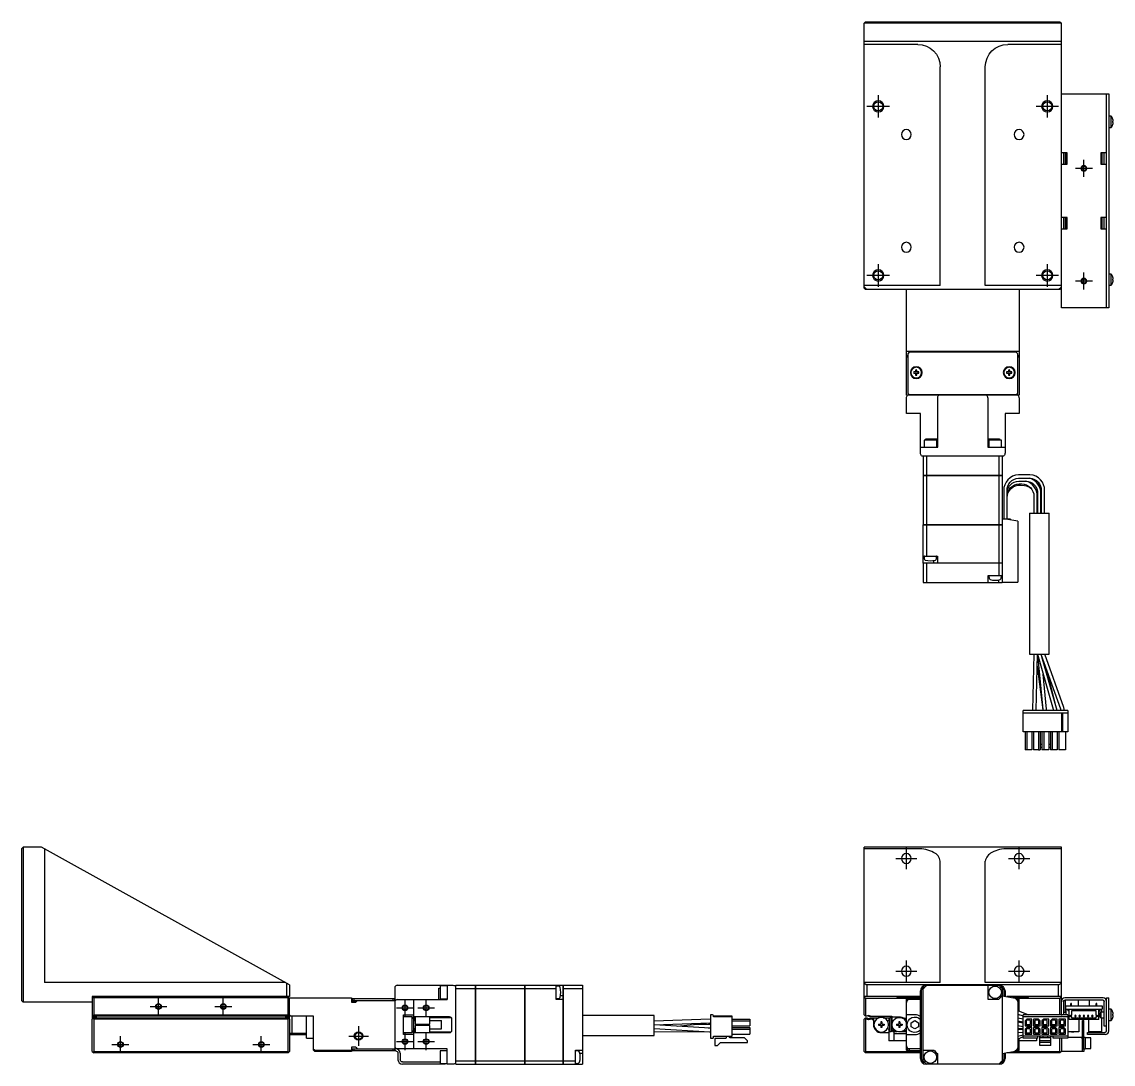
# Model space of a CAD drawing. Extents: x 0 to 808, y -8 to 677.
# Drawn here: x 0 to 387.3, y 306.9 to 676.8 of the extents above; entities that cross this region are included whole.
import ezdxf

# ---------------------------------------------------------------- set-up
doc = ezdxf.new("R2010")
doc.units = 0
doc.header["$LTSCALE"] = 0.5
doc.linetypes.add('CENTER', pattern=[50.8, 31.75, -6.35, 6.35, -6.35])
for name, color, linetype in [('MSM_CENTER', 1, 'CENTER'), ('MSM_CONTINUOUS', 7, 'CONTINUOUS'), ('MSM_NARROW', 5, 'CONTINUOUS')]:
    doc.layers.add(name, color=color, linetype=linetype)

msp = doc.modelspace()

# ---------------------------------------------------------------- linework, layer by layer
at = {"layer": 'MSM_CENTER'}
for p, q in [((303.94, 650.81), (303.94, 642.81)), ((363.94, 650.81), (363.94, 642.81)), ((307.94, 646.81), (299.94, 646.81)), ((367.94, 646.81), (359.94, 646.81)), ((376.94, 621.81), (376.94, 627.81)), ((379.94, 624.81), (373.94, 624.81)), ((303.94, 590.81), (303.94, 582.81)), ((363.94, 590.81), (363.94, 582.81)), ((307.94, 586.81), (299.94, 586.81)), ((367.94, 586.81), (359.94, 586.81)), ((376.94, 581.81), (376.94, 587.81)), ((379.94, 584.81), (373.94, 584.81)), ((313.94, 376.1), (313.94, 383.6)), ((353.94, 376.1), (353.94, 383.6)), ((310.19, 379.85), (317.69, 379.85)), ((350.19, 379.85), (357.69, 379.85)), ((313.94, 336.1), (313.94, 343.6)), ((353.94, 336.1), (353.94, 343.6)), ((310.19, 339.85), (317.69, 339.85)), ((350.19, 339.85), (357.69, 339.85)), ((48.5, 324.35), (48.5, 330.35)), ((71.5, 324.35), (71.5, 330.35)), ((136, 323.85), (136, 329.85)), ((143.5, 323.85), (143.5, 329.85)), ((45.5, 327.35), (51.5, 327.35)), ((68.5, 327.35), (74.5, 327.35)), ((133, 326.85), (139, 326.85)), ((140.5, 326.85), (146.5, 326.85)), ((119.5, 320.35), (119.5, 313.35)), ((136, 311.85), (136, 317.85)), ((143.5, 311.85), (143.5, 317.85)), ((32, 313.85), (38, 313.85)), ((35, 310.85), (35, 316.85)), ((82, 313.85), (88, 313.85)), ((85, 310.85), (85, 316.85)), ((116, 316.85), (123, 316.85)), ((133, 314.85), (139, 314.85)), ((140.5, 314.85), (146.5, 314.85))]:
    msp.add_line(p, q, dxfattribs=at)
at = {"layer": 'MSM_CONTINUOUS'}
for p, q in [((299.44, 676.81), (298.94, 676.31)), ((298.94, 582.31), (298.94, 676.31)), ((368.94, 676.31), (298.94, 676.31)), ((299.44, 676.81), (368.44, 676.81)), ((368.44, 676.81), (368.94, 676.31)), ((368.94, 575.31), (368.94, 676.31)), ((368.94, 669.81), (298.94, 669.81)), ((317.94, 668.81), (298.94, 668.81)), ((368.94, 668.81), (349.94, 668.81)), ((325.94, 583.22), (325.94, 660.81)), ((341.94, 583.22), (341.94, 660.81)), ((368.94, 651.31), (385.74, 651.31)), ((384.94, 575.31), (384.94, 651.31)), ((385.74, 651.31), (385.74, 575.31)), ((386.64, 643.31), (385.74, 643.31)), ((386.64, 639.31), (386.64, 643.31)), ((385.74, 639.31), (386.64, 639.31)), ((387.19, 642.24), (387.19, 642.26)), ((387.19, 641.51), (387.33, 641.51)), ((387.19, 641.11), (387.19, 641.51)), ((387.33, 641.11), (387.19, 641.11)), ((387.19, 640.36), (387.19, 640.39)), ((370.94, 630.31), (368.94, 630.31)), ((369.74, 630.31), (369.74, 626.31)), ((370.24, 630.31), (370.24, 626.31)), ((370.44, 630.31), (370.44, 626.31)), ((370.94, 626.31), (370.94, 630.31)), ((384.94, 630.31), (382.94, 630.31)), ((382.94, 630.31), (382.94, 626.31)), ((383.44, 626.31), (383.44, 630.31)), ((384.14, 626.31), (384.14, 630.31)), ((368.94, 626.31), (370.94, 626.31)), ((382.94, 626.31), (384.94, 626.31)), ((370.94, 607.31), (368.94, 607.31)), ((369.74, 607.31), (369.74, 603.31)), ((370.24, 607.31), (370.24, 603.31)), ((370.44, 607.31), (370.44, 603.31)), ((370.94, 603.31), (370.94, 607.31)), ((384.94, 607.31), (382.94, 607.31)), ((382.94, 607.31), (382.94, 603.31)), ((383.44, 603.31), (383.44, 607.31)), ((384.14, 603.31), (384.14, 607.31)), ((368.94, 603.31), (370.94, 603.31)), ((382.94, 603.31), (384.94, 603.31)), ((386.64, 587.31), (385.74, 587.31)), ((386.64, 583.31), (386.64, 587.31)), ((387.19, 586.24), (387.19, 586.26)), ((387.19, 585.51), (387.33, 585.51)), ((387.19, 585.11), (387.19, 585.51)), ((387.33, 585.11), (387.19, 585.11)), ((325.94, 583.22), (298.94, 583.22)), ((298.94, 582.81), (299.94, 581.81)), ((299.44, 581.81), (298.94, 582.31)), ((299.09, 582.16), (299.34, 582.41)), ((368.44, 581.81), (299.44, 581.81)), ((313.94, 544.31), (313.94, 581.81)), ((368.94, 583.22), (341.94, 583.22)), ((353.94, 581.81), (353.94, 544.31)), ((367.94, 581.81), (368.94, 582.81)), ((368.79, 582.16), (368.44, 581.81)), ((368.54, 582.41), (368.79, 582.16)), ((368.94, 582.31), (368.79, 582.16)), ((385.74, 583.31), (386.64, 583.31)), ((387.19, 584.36), (387.19, 584.39)), ((385.74, 575.31), (368.94, 575.31)), ((353.94, 559.81), (313.94, 559.81)), ((314.44, 558.31), (313.94, 558.31)), ((314.44, 557.81), (313.94, 557.81)), ((314.94, 559.51), (314.44, 559.01)), ((314.44, 559.01), (314.44, 545.01)), ((352.94, 559.51), (314.94, 559.51)), ((319.44, 559.51), (319.44, 559.81)), ((320.19, 559.81), (320.19, 559.51)), ((325.69, 559.51), (325.69, 559.81)), ((329.14, 559.81), (328.94, 559.61)), ((338.94, 559.61), (328.94, 559.61)), ((328.94, 559.61), (328.94, 559.51)), ((338.94, 559.61), (338.74, 559.81)), ((338.94, 559.51), (338.94, 559.61)), ((342.19, 559.81), (342.19, 559.51)), ((347.69, 559.51), (347.69, 559.81)), ((348.44, 559.81), (348.44, 559.51)), ((353.44, 559.01), (352.94, 559.51)), ((353.44, 545.01), (353.44, 559.01)), ((353.94, 558.31), (353.44, 558.31)), ((353.94, 557.81), (353.44, 557.81)), ((317.2, 552.55), (316.52, 552.55)), ((316.52, 552.07), (317.2, 552.07)), ((317.2, 553.23), (317.2, 552.55)), ((317.2, 552.07), (317.2, 551.4)), ((317.68, 552.55), (317.68, 553.23)), ((318.36, 552.55), (317.68, 552.55)), ((317.68, 552.07), (318.36, 552.07)), ((317.68, 551.4), (317.68, 552.07)), ((350.2, 552.55), (349.52, 552.55)), ((349.52, 552.07), (350.2, 552.07)), ((350.2, 553.23), (350.2, 552.55)), ((350.2, 552.07), (350.2, 551.4)), ((350.68, 552.55), (350.68, 553.23)), ((351.36, 552.55), (350.68, 552.55)), ((350.68, 552.07), (351.36, 552.07)), ((350.68, 551.4), (350.68, 552.07)), ((353.94, 544.31), (313.94, 544.31)), ((313.94, 537.81), (313.94, 543.31)), ((314.44, 545.01), (314.94, 544.51)), ((314.94, 544.51), (352.94, 544.51)), ((319.44, 544.51), (319.44, 544.31)), ((323.94, 544.51), (323.94, 544.31)), ((324.94, 544.51), (324.94, 544.31)), ((325.04, 525.81), (325.04, 543.31)), ((326.44, 544.51), (326.44, 544.31)), ((341.44, 544.31), (341.44, 544.51)), ((342.84, 543.31), (342.84, 525.81)), ((342.94, 544.51), (342.94, 544.31)), ((343.94, 544.31), (343.94, 544.51)), ((348.44, 544.31), (348.44, 544.51)), ((352.94, 544.51), (353.44, 545.01)), ((353.94, 543.31), (353.94, 537.81)), ((318.94, 537.81), (313.94, 537.81)), ((318.94, 523.81), (318.94, 537.81)), ((348.94, 537.81), (348.94, 523.81)), ((353.94, 537.81), (348.94, 537.81)), ((324.69, 528.31), (320.19, 528.31)), ((320.19, 528.31), (320.19, 525.81)), ((320.86, 528.31), (320.86, 528.81)), ((320.86, 528.81), (325.04, 528.81)), ((324.69, 525.81), (324.69, 528.31)), ((342.84, 528.81), (347.02, 528.81)), ((347.69, 528.31), (343.19, 528.31)), ((343.19, 528.31), (343.19, 525.81)), ((347.02, 528.81), (347.02, 528.31)), ((347.69, 525.81), (347.69, 528.31)), ((318.94, 525.81), (325.04, 525.81)), ((342.84, 525.81), (348.94, 525.81)), ((319.32, 522.81), (348.56, 522.81)), ((319.94, 522.81), (319.94, 515.82)), ((321.09, 522.81), (321.09, 515.82)), ((346.78, 522.81), (346.78, 515.82)), ((347.94, 522.81), (347.94, 515.82)), ((319.94, 515.82), (347.94, 515.82)), ((319.94, 515.81), (319.94, 498.32)), ((347.94, 515.81), (319.94, 515.81)), ((319.95, 515.81), (319.95, 515.82)), ((321.09, 515.81), (321.09, 498.32)), ((321.1, 515.81), (321.1, 515.82)), ((346.78, 515.81), (346.78, 515.82)), ((346.78, 515.81), (346.78, 498.32)), ((347.93, 515.81), (347.93, 515.82)), ((347.94, 515.81), (347.94, 477.81)), ((357.79, 516.01), (353.69, 516.01)), ((353.69, 514.81), (357.79, 514.81)), ((353.85, 513.81), (356.33, 513.81)), ((354, 512.81), (354.88, 512.81)), ((354.45, 512.34), (355.84, 512.22)), ((357.78, 514.8), (357.75, 514.81)), ((348.49, 510.41), (348.49, 500.41)), ((349.69, 500.41), (349.69, 510.41)), ((349.69, 507.93), (349.69, 508.17)), ((359.19, 508.41), (359.19, 502.41)), ((360.33, 510.13), (360.33, 510.15)), ((360.33, 510.15), (360.34, 510.13)), ((360.39, 509.41), (360.33, 510.13)), ((360.34, 510.13), (360.49, 508.91)), ((360.39, 502.41), (360.39, 509.41)), ((360.49, 509.41), (360.49, 502.41)), ((361.69, 502.41), (361.69, 509.41)), ((361.79, 510.41), (361.79, 502.41)), ((362.99, 502.41), (362.99, 510.41)), ((347.94, 500.41), (350.74, 500.41)), ((353.44, 499.55), (348.54, 500.41)), ((350.74, 500.41), (350.74, 500.03)), ((357.59, 502.41), (364.59, 502.41)), ((357.59, 502.41), (357.59, 452.41)), ((364.59, 452.41), (364.59, 502.41)), ((319.94, 498.32), (347.94, 498.32)), ((347.94, 498.31), (319.94, 498.31)), ((319.94, 484.71), (319.94, 498.31)), ((319.95, 498.31), (319.95, 498.32)), ((321.09, 498.31), (321.09, 487.21)), ((321.1, 498.31), (321.1, 498.32)), ((346.78, 498.31), (346.78, 498.32)), ((346.78, 498.31), (346.78, 484.71)), ((347.93, 498.31), (347.93, 498.32)), ((353.44, 499.55), (353.44, 477.91)), ((319.94, 487.21), (324.94, 487.21)), ((347.94, 484.71), (319.94, 484.71)), ((319.94, 484.7), (319.94, 477.81)), ((347.94, 484.7), (319.94, 484.7)), ((319.95, 484.71), (319.95, 484.7)), ((320.21, 487), (320.27, 486.23)), ((321.09, 484.7), (321.09, 477.81)), ((321.1, 484.71), (321.1, 484.7)), ((323.69, 484.71), (323.69, 485.65)), ((324.6, 486.23), (324.67, 487)), ((324.94, 487.21), (324.94, 484.71)), ((346.78, 484.71), (346.78, 484.7)), ((346.78, 484.7), (346.78, 480.31)), ((347.93, 484.71), (347.93, 484.7)), ((342.94, 480.31), (347.94, 480.31)), ((342.94, 477.81), (342.94, 480.31)), ((319.94, 477.81), (347.94, 477.81)), ((343.21, 480.11), (343.27, 479.34)), ((346.69, 477.81), (346.69, 478.76)), ((347.6, 479.34), (347.67, 480.11)), ((347.94, 477.91), (353.44, 477.91)), ((357.59, 452.41), (364.59, 452.41)), ((359.14, 452.41), (358.74, 432.52)), ((360.04, 432.5), (360.44, 452.41)), ((360.44, 452.33), (365.97, 432.91)), ((360.45, 452.29), (362.41, 432.69)), ((361.7, 452.41), (368.59, 433.01)), ((367.22, 433.26), (362.03, 451.48)), ((369.81, 433.45), (363.08, 452.41)), ((360.35, 448.11), (362.4, 432.66)), ((367.27, 433.18), (364.16, 445.49)), ((363.7, 432.82), (362.46, 445.23)), ((371.19, 432.41), (355.34, 432.41)), ((355.34, 424.76), (355.34, 432.41)), ((371.19, 431.39), (355.34, 431.39)), ((358.74, 432.52), (358.74, 432.41)), ((360.04, 432.41), (360.04, 432.57)), ((360.04, 432.41), (360.04, 432.5)), ((362.41, 432.69), (362.43, 432.41)), ((363.73, 432.41), (363.7, 432.82)), ((365.97, 432.91), (366.08, 432.41)), ((367.39, 432.41), (367.22, 433.26)), ((367.4, 432.41), (367.27, 433.18)), ((368.58, 433.02), (368.75, 432.41)), ((368.59, 433.01), (368.75, 432.41)), ((369.11, 424.76), (369.11, 431.39)), ((369.41, 424.76), (369.41, 431.39)), ((370.07, 432.41), (369.81, 433.45)), ((371.19, 432.41), (371.19, 424.76)), ((371.19, 424.76), (355.34, 424.76)), ((356.06, 424.76), (356.06, 418.41)), ((356.66, 424.76), (356.66, 418.41)), ((358.46, 424.76), (358.46, 418.41)), ((359.06, 424.76), (359.06, 418.41)), ((360.86, 424.76), (360.86, 418.41)), ((361.46, 424.76), (361.46, 418.41)), ((362.06, 424.76), (362.06, 418.41)), ((362.66, 424.76), (362.66, 418.41)), ((364.46, 424.76), (364.46, 418.41)), ((365.06, 424.76), (365.06, 418.41)), ((365.66, 424.76), (365.66, 418.41)), ((367.46, 424.76), (367.46, 418.41)), ((368.06, 424.76), (368.06, 418.41)), ((370.46, 424.76), (370.46, 418.41)), ((356.66, 418.41), (356.06, 418.41)), ((358.46, 418.41), (356.66, 418.41)), ((360.86, 418.41), (359.06, 418.41)), ((360.86, 418.41), (361.46, 418.41)), ((362.06, 420.3), (361.46, 420.3)), ((362.06, 419.3), (361.46, 419.3)), ((362.66, 418.41), (362.06, 418.41)), ((364.46, 418.41), (362.66, 418.41)), ((365.06, 420.3), (364.46, 420.3)), ((365.06, 419.3), (364.46, 419.3)), ((365.66, 418.41), (365.06, 418.41)), ((367.46, 418.41), (365.66, 418.41)), ((370.46, 418.41), (368.06, 418.41)), ((0, 383.35), (0.5, 383.85)), ((0.5, 383.85), (0.5, 328.85)), ((7, 383.85), (0.5, 383.85)), ((95, 335.07), (7, 383.85)), ((298.94, 324.35), (298.94, 383.85)), ((368.94, 383.85), (298.94, 383.85)), ((368.94, 324.35), (368.94, 383.85)), ((0, 329.35), (0, 383.35)), ((8, 383.3), (8, 335.85)), ((317.94, 383.3), (298.94, 383.3)), ((368.94, 383.3), (349.94, 383.3)), ((325.94, 335.85), (325.94, 378.86)), ((341.94, 335.85), (341.94, 378.86)), ((93.59, 335.85), (8, 335.85)), ((94, 330.85), (94, 335.63)), ((95, 335.07), (95, 330.85)), ((132.5, 329.37), (132.5, 334.47)), ((133.5, 334.85), (153, 334.85)), ((148, 333.8), (148.5, 333.8)), ((148, 329.75), (148, 333.8)), ((148.5, 334.6), (148.5, 330.1)), ((151, 334.6), (148.5, 334.6)), ((151, 334.85), (151, 329.75)), ((154, 306.85), (154, 334.85)), ((154, 334.85), (160.99, 334.85)), ((154, 333.7), (160.99, 333.7)), ((160.99, 306.85), (160.99, 334.85)), ((161, 334.84), (160.99, 334.84)), ((161, 333.69), (160.99, 333.69)), ((161, 334.85), (161, 306.85)), ((161, 334.85), (178.49, 334.85)), ((161, 333.7), (178.49, 333.7)), ((178.49, 306.85), (178.49, 334.85)), ((178.5, 334.84), (178.49, 334.84)), ((178.5, 333.69), (178.49, 333.69)), ((178.5, 334.85), (178.5, 306.85)), ((178.5, 334.85), (192.1, 334.85)), ((178.5, 333.7), (189.6, 333.7)), ((189.6, 329.85), (189.6, 334.85)), ((190.59, 334.52), (189.82, 334.58)), ((192.1, 306.85), (192.1, 334.85)), ((192.1, 334.84), (192.11, 334.84)), ((192.1, 333.69), (192.11, 333.69)), ((192.11, 334.85), (192.11, 306.85)), ((192.11, 334.85), (199, 334.85)), ((192.11, 333.7), (199, 333.7)), ((199, 334.85), (199, 306.85)), ((325.94, 335.85), (298.94, 335.85)), ((298.94, 335.63), (299.94, 335.07)), ((299.94, 335.07), (299.94, 330.85)), ((367.94, 335.07), (299.94, 335.07)), ((319.94, 308.01), (319.94, 333.7)), ((320.94, 334.85), (346.94, 334.85)), ((368.94, 335.85), (341.94, 335.85)), ((342.94, 329.85), (342.94, 334.85)), ((347.94, 333.7), (347.94, 308.01)), ((367.94, 335.07), (368.94, 335.63)), ((367.94, 330.85), (367.94, 335.07)), ((0.5, 328.85), (0, 329.35)), ((25.7, 330.85), (25, 330.15)), ((25, 330.85), (25, 323.15)), ((95, 330.85), (25, 330.85)), ((25.5, 330.35), (25.35, 330.5)), ((25.5, 330.35), (25.5, 324.35)), ((94.5, 330.35), (25.5, 330.35)), ((95, 330.15), (94.3, 330.85)), ((94.65, 330.5), (94.5, 330.35)), ((94.5, 324.35), (94.5, 330.35)), ((94.8, 330.35), (117, 330.35)), ((95, 323.15), (95, 330.35)), ((117, 330.35), (117, 328.85)), ((117.3, 329.35), (117.3, 330.15)), ((117.3, 330.15), (132.3, 330.15)), ((132.5, 329.35), (117.3, 329.35)), ((117.8, 330.15), (117.8, 329.35)), ((119, 329.35), (118.5, 328.85)), ((131.8, 329.35), (131.8, 330.15)), ((132.3, 330.15), (132.3, 329.35)), ((132.5, 312.35), (132.5, 329.35)), ((133.5, 329.75), (151, 329.75)), ((139, 329.75), (139, 323.72)), ((148.5, 330.1), (151, 330.1)), ((192.1, 329.85), (189.6, 329.85)), ((189.82, 330.12), (190.59, 330.19)), ((192.1, 331.1), (191.17, 331.1)), ((318.94, 330.85), (298.94, 330.85)), ((299.09, 330.5), (298.94, 330.35)), ((299.09, 330.5), (299.44, 330.85)), ((299.44, 330.15), (299.09, 330.5)), ((299.44, 330.15), (299.44, 323.85)), ((313.94, 330.15), (299.44, 330.15)), ((310.44, 330.85), (310.79, 330.5)), ((310.79, 330.5), (318.94, 330.5)), ((318.94, 330.35), (313.94, 330.35)), ((313.94, 311.85), (313.94, 330.35)), ((314.14, 329.35), (313.94, 329.35)), ((314.44, 329.62), (314.44, 330.15)), ((314.44, 330.15), (318.94, 330.15)), ((314.94, 330.15), (314.94, 329.75)), ((318.94, 329.75), (314.94, 329.75)), ((318.94, 308.85), (318.94, 332.85)), ((319.32, 308.85), (319.32, 332.85)), ((346.69, 329.85), (342.94, 329.85)), ((347.94, 331.15), (351.95, 330.44)), ((348.56, 332.85), (348.56, 331.04)), ((348.94, 332.85), (348.94, 330.98)), ((368.94, 330.85), (349.64, 330.85)), ((351.62, 330.5), (357.09, 330.5)), ((353.94, 330.35), (352.28, 330.35)), ((352.66, 330.15), (353.44, 330.15)), ((352.94, 329.92), (352.94, 330.15)), ((353.44, 330.15), (353.44, 329.62)), ((353.94, 329.35), (353.74, 329.35)), ((353.94, 325.74), (353.94, 330.35)), ((368.44, 330.15), (353.94, 330.15)), ((357.09, 330.5), (357.44, 330.85)), ((368.44, 330.85), (368.79, 330.5)), ((368.79, 330.5), (368.44, 330.15)), ((368.44, 324.32), (368.44, 330.15)), ((368.94, 330.35), (368.79, 330.5)), ((370.24, 329.35), (369.79, 329.35)), ((383.74, 330.35), (370.14, 330.35)), ((383.74, 329.55), (370.14, 329.55)), ((370.24, 329.35), (370.24, 325.35)), ((374.94, 329.55), (374.94, 327.55)), ((378.94, 327.55), (378.94, 329.55)), ((384.94, 330.35), (385.74, 330.35)), ((384.94, 318.65), (384.94, 330.35)), ((385.74, 318.55), (385.74, 330.35)), ((25, 328.85), (0.5, 328.85)), ((118.75, 329.1), (117, 329.1)), ((117, 328.85), (118.5, 328.85)), ((353.44, 328.67), (353.44, 313.03)), ((353.44, 325.96), (357.29, 324.32)), ((369.74, 329.15), (369.74, 324.35)), ((370.44, 327.55), (383.44, 327.55)), ((370.44, 327.55), (370.44, 326.35)), ((370.44, 326.35), (383.44, 326.35)), ((370.69, 324.32), (370.69, 326.35)), ((371.23, 326.35), (371.23, 325.8)), ((371.69, 325.8), (371.23, 325.8)), ((371.69, 322.65), (371.69, 326.35)), ((372.56, 328.35), (372.31, 328.35)), ((372.31, 327.55), (372.31, 328.35)), ((372.56, 327.55), (372.56, 328.35)), ((372.69, 324.2), (372.69, 325.85)), ((372.69, 325.85), (381.19, 325.85)), ((381.19, 325.85), (381.19, 324.2)), ((381.31, 327.55), (381.31, 328.35)), ((381.56, 328.35), (381.31, 328.35)), ((381.56, 327.55), (381.56, 328.35)), ((382.19, 322.65), (382.19, 326.35)), ((382.42, 325.55), (382.19, 325.55)), ((382.42, 326.35), (382.42, 325.55)), ((382.64, 325.8), (382.42, 325.8)), ((382.64, 326.35), (382.64, 325.8)), ((383.19, 326.35), (383.19, 325.35)), ((383.44, 327.55), (383.44, 326.35)), ((384.14, 320.35), (384.14, 329.15)), ((386.64, 326.35), (385.74, 326.35)), ((386.64, 322.35), (386.64, 326.35)), ((25, 323.85), (25.5, 324.35)), ((103.5, 323.85), (25, 323.85)), ((25, 323.65), (26.4, 323.65)), ((25.5, 323.35), (25, 322.85)), ((25.1, 323.05), (25, 323.15)), ((25, 311.35), (25, 322.85)), ((25.1, 322.95), (25.1, 323.15)), ((25.5, 322.85), (25.25, 323.1)), ((26.1, 323.45), (25.4, 323.45)), ((25.5, 324.35), (94.5, 324.35)), ((25.5, 323.35), (94.5, 323.35)), ((94.5, 322.85), (25.5, 322.85)), ((25.5, 322.85), (25.5, 311.35)), ((26.4, 323.65), (26.4, 323.35)), ((95, 323.65), (93.6, 323.65)), ((93.6, 323.65), (93.6, 323.35)), ((94.6, 323.45), (93.9, 323.45)), ((94.5, 324.35), (95, 323.85)), ((95, 322.85), (94.5, 323.35)), ((94.75, 323.1), (94.5, 322.85)), ((94.5, 311.35), (94.5, 322.85)), ((95, 323.15), (94.9, 323.05)), ((94.9, 323.15), (94.9, 322.95)), ((95.5, 323.85), (95, 324.35)), ((95, 322.85), (95, 311.35)), ((96, 317.85), (96, 323.85)), ((101, 316.1), (101, 323.85)), ((103.5, 311.85), (103.5, 323.85)), ((135.5, 324.35), (139, 324.35)), ((135.5, 317.35), (135.5, 324.35)), ((138.5, 323.6), (135.5, 323.6)), ((138.5, 318.1), (138.5, 323.6)), ((139, 323.72), (139.09, 323.72)), ((139.01, 323.7), (139.09, 323.72)), ((139.1, 317.98), (139.1, 323.73)), ((139.3, 323.35), (139.1, 323.15)), ((139.1, 321.99), (139.3, 322.35)), ((139.3, 323.75), (151.7, 323.75)), ((139.3, 323.35), (139.3, 322.35)), ((139.6, 323.35), (139.3, 323.35)), ((139.3, 322.35), (139.6, 322.35)), ((139.6, 323.75), (139.6, 321.1)), ((144.8, 321.1), (144.8, 323.75)), ((152.39, 323.35), (144.8, 323.35)), ((144.8, 322.35), (149, 322.35)), ((149, 319.35), (149, 322.35)), ((152.5, 322.95), (152.5, 318.75)), ((224.4, 324.08), (199, 324.08)), ((224.4, 317.08), (224.4, 324.08)), ((244.28, 322.8), (224.4, 322.15)), ((224.4, 320.85), (244.33, 321.5)), ((244.12, 321.47), (244.4, 321.49)), ((244.4, 322.8), (244.28, 322.8)), ((244.33, 321.5), (244.4, 321.5)), ((244.4, 324.32), (244.4, 316.04)), ((245.12, 324.32), (244.4, 324.32)), ((245.42, 323.61), (245.42, 324.02)), ((252.05, 323.86), (245.42, 323.86)), ((252.05, 323.61), (245.42, 323.61)), ((252.05, 316.75), (252.05, 323.86)), ((252.05, 322.88), (258.4, 322.88)), ((252.05, 322.28), (258.4, 322.28)), ((258.4, 322.88), (258.4, 320.48)), ((298.94, 324.35), (299.44, 323.85)), ((299.44, 323.35), (298.94, 322.85)), ((298.94, 311.35), (298.94, 322.85)), ((299.44, 322.85), (299.19, 323.1)), ((299.88, 323.85), (299.44, 323.85)), ((299.44, 323.35), (299.88, 323.35)), ((299.44, 322.85), (299.44, 311.35)), ((299.71, 322.85), (299.44, 322.85)), ((299.71, 322.85), (299.88, 323.35)), ((300.44, 324.1), (300.44, 323.85)), ((300.44, 323.85), (308.74, 323.85)), ((301.37, 322.85), (301.2, 323.35)), ((301.2, 323.35), (304.32, 323.35)), ((301.74, 322.85), (301.37, 322.85)), ((302.24, 323.21), (301.74, 322.85)), ((301.74, 322.85), (302.24, 322.35)), ((302.24, 323.35), (302.24, 320.85)), ((305.18, 321.85), (304.89, 321.85)), ((304.89, 321.85), (304.89, 321.06)), ((305.18, 321.85), (305.18, 321.06)), ((305.75, 323.35), (307.74, 323.35)), ((307.74, 322.4), (307.48, 322.25)), ((307.74, 323.35), (307.74, 322.4)), ((308.54, 323.35), (307.94, 323.35)), ((307.94, 323.35), (307.94, 318.35)), ((308.54, 323.35), (308.54, 318.35)), ((308.74, 323.85), (308.74, 322.4)), ((308.74, 323.65), (311.44, 323.65)), ((308.74, 322.4), (308.96, 322.27)), ((311.58, 321.85), (311.29, 321.85)), ((311.29, 321.85), (311.29, 321.06)), ((311.58, 321.85), (311.58, 321.06)), ((313.03, 323.15), (313.94, 323.15)), ((313.94, 322.65), (313.58, 322.65)), ((316.94, 324.35), (313.94, 324.35)), ((315.69, 321.57), (316.94, 322.3)), ((315.69, 320.13), (315.69, 321.57)), ((316.94, 322.3), (318.19, 321.57)), ((318.19, 321.57), (318.19, 320.13)), ((353.44, 324.59), (355.34, 323.98)), ((353.44, 323.33), (355.34, 322.97)), ((355.34, 321.74), (353.44, 322.11)), ((355.34, 321.45), (353.44, 321.73)), ((353.46, 324.64), (354.07, 324.38)), ((353.94, 324.43), (353.94, 324.44)), ((353.94, 322.01), (353.94, 321.66)), ((371.19, 324.32), (355.34, 324.32)), ((355.34, 316.04), (355.34, 324.32)), ((369.11, 323.61), (355.34, 323.61)), ((356.66, 322.88), (356.06, 322.28)), ((356.06, 322.28), (356.06, 320.48)), ((356.72, 322.43), (356.47, 322.18)), ((356.47, 322.18), (356.47, 320.93)), ((358.46, 322.88), (356.66, 322.88)), ((357.69, 322.43), (356.72, 322.43)), ((357.94, 322.18), (357.69, 322.43)), ((357.94, 320.93), (357.94, 322.18)), ((358.46, 320.48), (358.46, 322.88)), ((360.86, 322.88), (359.06, 322.88)), ((359.06, 322.88), (359.06, 320.48)), ((359.72, 322.43), (359.47, 322.18)), ((359.47, 322.18), (359.47, 320.93)), ((360.69, 322.43), (359.72, 322.43)), ((360.94, 322.18), (360.69, 322.43)), ((360.86, 322.88), (361.46, 322.28)), ((360.94, 320.93), (360.94, 322.18)), ((361.46, 320.48), (361.46, 322.28)), ((362.66, 322.88), (362.06, 322.28)), ((362.06, 322.28), (362.06, 320.48)), ((362.72, 322.43), (362.47, 322.18)), ((362.47, 322.18), (362.47, 320.93)), ((364.46, 322.88), (362.66, 322.88)), ((363.69, 322.43), (362.72, 322.43)), ((363.94, 322.18), (363.69, 322.43)), ((363.94, 320.93), (363.94, 322.18)), ((364.46, 320.48), (364.46, 322.88)), ((365.66, 322.88), (365.06, 322.28)), ((365.06, 322.28), (365.06, 320.48)), ((365.72, 322.43), (365.47, 322.18)), ((365.47, 322.18), (365.47, 320.93)), ((367.46, 322.88), (365.66, 322.88)), ((366.69, 322.43), (365.72, 322.43)), ((366.94, 322.18), (366.69, 322.43)), ((366.94, 320.93), (366.94, 322.18)), ((367.46, 320.48), (367.46, 322.88)), ((368.06, 322.88), (368.06, 320.48)), ((370.46, 322.88), (368.06, 322.88)), ((368.72, 322.43), (368.47, 322.18)), ((368.47, 322.18), (368.47, 320.93)), ((369.69, 322.43), (368.72, 322.43)), ((368.91, 324.32), (368.94, 324.35)), ((369.74, 324.35), (368.94, 324.35)), ((369.11, 323.61), (369.11, 323.71)), ((369.41, 323.71), (369.41, 323.61)), ((371.19, 323.61), (369.41, 323.61)), ((369.94, 322.18), (369.69, 322.43)), ((369.74, 325.35), (370.24, 325.35)), ((369.94, 320.93), (369.94, 322.18)), ((370.46, 320.48), (370.46, 322.88)), ((371.19, 324.32), (371.19, 316.04)), ((382.19, 322.65), (371.69, 322.65)), ((372.19, 323.7), (372.19, 324.2)), ((372.19, 324.2), (372.69, 324.2)), ((372.69, 323.7), (372.19, 323.7)), ((372.69, 323.15), (372.69, 323.7)), ((381.19, 323.15), (372.69, 323.15)), ((375.19, 322.65), (375.19, 318.35)), ((376.44, 311.35), (376.44, 322.35)), ((376.44, 322.35), (376.94, 322.35)), ((376.94, 312.35), (376.94, 322.35)), ((378.69, 318.35), (378.69, 322.65)), ((381.19, 324.2), (381.69, 324.2)), ((381.19, 323.7), (381.19, 323.15)), ((381.69, 323.7), (381.19, 323.7)), ((381.69, 324.2), (381.69, 323.7)), ((382.94, 325.35), (382.74, 325.15)), ((382.74, 323.55), (382.74, 325.15)), ((382.74, 323.55), (382.94, 323.35)), ((382.94, 325.35), (382.94, 323.35)), ((384.14, 325.35), (382.94, 325.35)), ((382.94, 323.35), (384.14, 323.35)), ((383.19, 323.35), (383.19, 318.35)), ((385.74, 322.35), (386.64, 322.35)), ((387.19, 325.28), (387.19, 325.3)), ((387.19, 324.55), (387.33, 324.55)), ((387.19, 324.15), (387.19, 324.55)), ((387.33, 324.15), (387.19, 324.15)), ((387.19, 323.4), (387.19, 323.42)), ((95, 317.85), (101, 317.85)), ((135.5, 318.1), (138.5, 318.1)), ((139, 317.98), (139, 312.35)), ((139, 317.98), (139.09, 317.98)), ((139.09, 317.98), (139.01, 318.01)), ((139.3, 319.35), (139.1, 319.72)), ((139.1, 318.55), (139.3, 318.35)), ((139.3, 319.35), (139.3, 318.35)), ((139.3, 319.35), (139.6, 319.35)), ((139.3, 318.35), (139.6, 318.35)), ((151.7, 317.95), (139.3, 317.95)), ((139.6, 321.1), (144.8, 321.1)), ((139.6, 320.6), (139.6, 317.95)), ((144.8, 320.6), (139.6, 320.6)), ((144.8, 317.95), (144.8, 320.6)), ((144.8, 319.35), (149, 319.35)), ((144.8, 318.35), (152.39, 318.35)), ((224.4, 319.55), (244.2, 318.31)), ((224.4, 318.46), (244.07, 318.3)), ((244.28, 319.61), (224.42, 320.85)), ((232.55, 320.34), (244.12, 321.47)), ((238.88, 320.96), (243.73, 321)), ((244.4, 319.61), (243.62, 319.65)), ((243.73, 321), (244.4, 321)), ((244.07, 318.3), (244.4, 318.3)), ((244.2, 318.31), (244.4, 318.3)), ((244.4, 319.6), (244.28, 319.61)), ((252.05, 320.48), (258.4, 320.48)), ((252.05, 319.88), (258.4, 319.88)), ((252.05, 319.28), (258.4, 319.28)), ((258.4, 319.88), (258.4, 317.48)), ((304.04, 321), (304.04, 320.71)), ((304.04, 321), (304.83, 321)), ((304.04, 320.71), (304.83, 320.71)), ((304.57, 321), (304.57, 320.71)), ((304.89, 321.32), (305.18, 321.32)), ((304.89, 320.65), (304.89, 319.85)), ((304.89, 320.38), (305.18, 320.38)), ((305.18, 319.85), (304.89, 319.85)), ((305.04, 318.05), (307.74, 318.05)), ((305.18, 320.65), (305.18, 319.85)), ((305.24, 321), (306.04, 321)), ((305.24, 320.71), (306.04, 320.71)), ((305.51, 320.71), (305.51, 321)), ((306.04, 321), (306.04, 320.71)), ((307.48, 319.45), (307.74, 319.3)), ((307.74, 319.3), (307.74, 315.15)), ((308.54, 318.35), (307.94, 318.35)), ((308.74, 319.3), (308.96, 319.43)), ((308.74, 319.3), (308.74, 318.85)), ((308.74, 318.85), (309.24, 318.35)), ((308.74, 318.85), (309.78, 318.85)), ((310.72, 318.35), (309.24, 318.35)), ((309.49, 318.35), (309.49, 315.15)), ((313.94, 317.65), (309.49, 317.65)), ((310.44, 321), (310.44, 320.71)), ((310.44, 321), (311.23, 321)), ((310.44, 320.71), (311.23, 320.71)), ((310.97, 321), (310.97, 320.71)), ((311.29, 321.32), (311.58, 321.32)), ((311.29, 320.65), (311.29, 319.85)), ((311.29, 320.38), (311.58, 320.38)), ((311.58, 319.85), (311.29, 319.85)), ((311.58, 320.65), (311.58, 319.85)), ((311.64, 321), (312.44, 321)), ((311.64, 320.71), (312.44, 320.71)), ((311.91, 320.71), (311.91, 321)), ((313.94, 318.35), (312.15, 318.35)), ((312.44, 321), (312.44, 320.71)), ((313.1, 318.85), (313.94, 318.85)), ((313.74, 318.35), (313.94, 318.55)), ((316.94, 319.41), (315.69, 320.13)), ((318.19, 320.13), (316.94, 319.41)), ((353.44, 320.52), (355.34, 320.24)), ((355.34, 319.48), (353.44, 319.44)), ((353.44, 319.12), (355.34, 319.28)), ((355.34, 318.07), (353.44, 317.92)), ((353.94, 319.45), (353.94, 319.16)), ((356.06, 320.48), (358.46, 320.48)), ((356.06, 319.28), (356.66, 319.88)), ((356.06, 319.28), (356.06, 317.48)), ((356.47, 320.93), (357.94, 320.93)), ((356.72, 319.43), (356.47, 319.18)), ((356.47, 319.18), (356.47, 317.93)), ((356.47, 317.93), (357.94, 317.93)), ((358.46, 319.88), (356.66, 319.88)), ((357.69, 319.43), (356.72, 319.43)), ((357.94, 319.18), (357.69, 319.43)), ((357.94, 317.93), (357.94, 319.18)), ((358.46, 317.48), (358.46, 319.88)), ((359.06, 320.48), (361.46, 320.48)), ((360.86, 319.88), (359.06, 319.88)), ((359.06, 319.88), (359.06, 317.48)), ((359.47, 320.93), (360.94, 320.93)), ((359.72, 319.43), (359.47, 319.18)), ((359.47, 319.18), (359.47, 317.93)), ((359.47, 317.93), (360.94, 317.93)), ((360.69, 319.43), (359.72, 319.43)), ((360.94, 319.18), (360.69, 319.43)), ((361.46, 319.28), (360.86, 319.88)), ((360.94, 317.93), (360.94, 319.18)), ((361.46, 317.48), (361.46, 319.28)), ((362.06, 320.48), (364.46, 320.48)), ((362.06, 319.88), (362.06, 317.48)), ((363.86, 319.88), (362.06, 319.88)), ((362.47, 320.93), (363.94, 320.93)), ((362.72, 319.43), (362.47, 319.18)), ((362.47, 319.18), (362.47, 317.93)), ((362.47, 317.93), (363.94, 317.93)), ((363.69, 319.43), (362.72, 319.43)), ((363.94, 319.18), (363.69, 319.43)), ((364.46, 319.28), (363.86, 319.88)), ((363.94, 317.93), (363.94, 319.18)), ((364.46, 317.48), (364.46, 319.28)), ((365.06, 320.48), (367.46, 320.48)), ((365.06, 319.88), (365.06, 317.48)), ((366.86, 319.88), (365.06, 319.88)), ((365.47, 320.93), (366.94, 320.93)), ((365.72, 319.43), (365.47, 319.18)), ((365.47, 319.18), (365.47, 317.93)), ((365.47, 317.93), (366.94, 317.93)), ((366.69, 319.43), (365.72, 319.43)), ((366.94, 319.18), (366.69, 319.43)), ((367.46, 319.28), (366.86, 319.88)), ((366.94, 317.93), (366.94, 319.18)), ((367.46, 317.48), (367.46, 319.28)), ((368.06, 320.48), (370.46, 320.48)), ((368.06, 319.88), (368.06, 317.48)), ((369.86, 319.88), (368.06, 319.88)), ((368.47, 320.93), (369.94, 320.93)), ((368.72, 319.43), (368.47, 319.18)), ((368.47, 319.18), (368.47, 317.93)), ((368.47, 317.93), (369.94, 317.93)), ((369.69, 319.43), (368.72, 319.43)), ((369.94, 319.18), (369.69, 319.43)), ((370.46, 319.28), (369.86, 319.88)), ((369.94, 317.93), (369.94, 319.18)), ((370.46, 317.48), (370.46, 319.28)), ((371.69, 318.35), (371.19, 318.35)), ((371.69, 318.45), (374.19, 318.45)), ((371.69, 318.35), (371.69, 318.45)), ((372.49, 318.45), (372.49, 318.35)), ((372.49, 318.35), (373.39, 318.35)), ((372.86, 318.45), (372.86, 318.35)), ((373.01, 318.45), (373.01, 318.35)), ((373.39, 318.45), (373.39, 318.35)), ((374.19, 318.35), (374.19, 318.45)), ((375.19, 318.35), (374.19, 318.35)), ((378.24, 317.35), (378.24, 318.15)), ((378.24, 318.15), (384.44, 318.15)), ((383.19, 318.35), (378.69, 318.35)), ((384.94, 320.35), (384.14, 320.35)), ((95, 317.35), (101, 317.35)), ((101, 316.1), (103.5, 316.1)), ((139, 317.35), (135.5, 317.35)), ((199, 317.08), (224.4, 317.08)), ((244.4, 316.04), (245.12, 316.04)), ((245.42, 316.34), (245.42, 316.75)), ((245.42, 316.75), (252.05, 316.75)), ((245.95, 316), (245.95, 313.47)), ((249.8, 316), (245.95, 316)), ((246.95, 313.47), (247.97, 314.49)), ((247.97, 314.49), (257.51, 314.49)), ((249.95, 316.75), (249.95, 316.15)), ((251.1, 316.47), (251.1, 316.75)), ((256.51, 316.19), (251.38, 316.19)), ((252.05, 317.48), (258.4, 317.48)), ((257.51, 315.19), (256.51, 316.19)), ((257.51, 314.49), (257.51, 315.19)), ((313.94, 315.15), (307.74, 315.15)), ((313.94, 317.35), (316.94, 317.35)), ((355.34, 317.1), (353.44, 316.68)), ((355.34, 316.56), (353.44, 315.75)), ((353.94, 311.85), (353.94, 315.96)), ((360.14, 315.15), (353.94, 315.15)), ((371.19, 316.75), (355.34, 316.75)), ((360.53, 316.04), (355.34, 316.04)), ((356.06, 317.48), (358.46, 317.48)), ((359.06, 317.48), (361.46, 317.48)), ((360.14, 316.04), (360.14, 315.15)), ((360.53, 316.04), (360.53, 316.75)), ((361.33, 313.47), (361.33, 316.5)), ((365.19, 316.19), (361.33, 316.19)), ((365.19, 315.19), (361.33, 315.19)), ((365.19, 314.49), (361.33, 314.49)), ((362.06, 317.48), (364.46, 317.48)), ((362.43, 316.19), (362.43, 316.75)), ((364.08, 316.19), (364.08, 316.75)), ((365.06, 317.48), (367.46, 317.48)), ((365.19, 313.47), (365.19, 316.5)), ((365.99, 316.04), (365.99, 316.75)), ((371.19, 316.04), (365.99, 316.04)), ((368.06, 317.48), (370.46, 317.48)), ((368.44, 311.35), (368.44, 316.04)), ((368.94, 316.04), (368.94, 311.35)), ((377.44, 316.35), (371.19, 316.35)), ((375.94, 316.35), (376.44, 315.85)), ((377.44, 316.35), (377.44, 312.35)), ((379.44, 316.25), (377.44, 316.25)), ((384.54, 317.35), (378.24, 317.35)), ((379.44, 312.45), (379.44, 316.25)), ((25, 311.35), (25.5, 310.85)), ((25.25, 311.1), (25.5, 311.35)), ((25.5, 311.35), (94.5, 311.35)), ((94.5, 310.85), (25.5, 310.85)), ((94.5, 311.35), (94.75, 311.1)), ((94.5, 310.85), (95, 311.35)), ((103.5, 312.16), (104.11, 311.85)), ((104, 311.35), (103.5, 311.85)), ((117, 311.35), (104, 311.35)), ((104.11, 311.85), (117, 311.85)), ((104.11, 311.85), (104.61, 311.35)), ((118.5, 312.85), (117, 312.85)), ((117, 312.85), (117, 311.35)), ((117.3, 311.55), (117.3, 312.35)), ((117.3, 312.35), (132.7, 312.35)), ((132.7, 311.55), (117.3, 311.55)), ((117.8, 312.35), (117.8, 311.55)), ((118.5, 312.85), (119, 312.35)), ((131.8, 311.55), (131.8, 312.35)), ((132.3, 312.35), (132.3, 311.55)), ((151, 312.35), (133.5, 312.35)), ((133.5, 310.75), (133.5, 308.45)), ((134.3, 310.75), (134.3, 308.45)), ((148.5, 311.6), (148.5, 307.1)), ((151, 311.6), (148.5, 311.6)), ((151, 306.85), (151, 312.35)), ((196.5, 306.85), (196.5, 311.85)), ((196.5, 311.85), (199, 311.85)), ((197.48, 311.52), (196.71, 311.58)), ((199, 310.6), (198.06, 310.6)), ((245.95, 313.47), (246.95, 313.47)), ((299.44, 310.85), (298.94, 311.35)), ((299.19, 311.1), (299.44, 311.35)), ((299.44, 311.35), (318.94, 311.35)), ((318.94, 310.85), (299.44, 310.85)), ((314.94, 312.35), (313.94, 312.35)), ((313.94, 311.85), (314.44, 311.35)), ((314.44, 311.55), (314.44, 312.35)), ((318.94, 311.55), (314.44, 311.55)), ((314.94, 312.35), (314.94, 311.55)), ((318.94, 312.35), (314.94, 312.35)), ((319.94, 311.85), (323.69, 311.85)), ((324.94, 310.6), (324.94, 306.85)), ((351.95, 311.26), (347.94, 310.55)), ((348.56, 310.66), (348.56, 308.85)), ((348.94, 310.73), (348.94, 308.85)), ((368.44, 310.85), (349.64, 310.85)), ((352.28, 311.35), (368.44, 311.35)), ((353.44, 311.55), (352.66, 311.55)), ((352.94, 311.55), (352.94, 311.79)), ((353.94, 312.35), (353.3, 312.35)), ((353.44, 312.35), (353.44, 311.55)), ((353.44, 311.35), (353.94, 311.85)), ((365.19, 313.47), (361.33, 313.47)), ((368.94, 311.35), (368.44, 310.85)), ((368.44, 311.35), (368.69, 311.1)), ((376.94, 311.35), (368.94, 311.35)), ((376.44, 312.35), (377.44, 312.35)), ((376.94, 312.35), (376.94, 311.35)), ((377.44, 312.45), (379.44, 312.45)), ((135.1, 307.65), (148.5, 307.65)), ((150.3, 306.85), (135.1, 306.85)), ((148.5, 307.1), (151, 307.1)), ((149.8, 306.85), (149.8, 307.1)), ((150.3, 307.1), (150.3, 306.85)), ((153, 306.85), (151, 306.85)), ((154, 308.01), (160.99, 308.01)), ((154, 306.85), (160.99, 306.85)), ((161, 308.01), (160.99, 308.01)), ((161, 306.86), (160.99, 306.86)), ((161, 308.01), (178.49, 308.01)), ((161, 306.85), (178.49, 306.85)), ((178.5, 308.01), (178.49, 308.01)), ((178.5, 306.86), (178.49, 306.86)), ((178.5, 308.01), (192.1, 308.01)), ((178.5, 306.85), (192.1, 306.85)), ((192.1, 308.01), (192.11, 308.01)), ((192.1, 306.86), (192.11, 306.86)), ((192.11, 308.01), (196.5, 308.01)), ((192.11, 306.85), (199, 306.85)), ((196.71, 307.12), (197.48, 307.19)), ((346.94, 306.85), (320.94, 306.85))]:
    msp.add_line(p, q, dxfattribs=at)
for centre, radius in [((303.94, 646.81), 1.62), ((363.94, 646.81), 1.62), ((376.94, 624.81), 0.783), ((303.94, 586.81), 1.62), ((363.94, 586.81), 1.62), ((376.94, 584.81), 0.783), ((345.44, 332.35), 2.23), ((48.5, 327.35), 0.783), ((71.5, 327.35), 0.783), ((136, 326.85), 0.783), ((143.5, 326.85), 0.783), ((119.5, 316.85), 1.23), ((35, 313.85), 0.783), ((85, 313.85), 0.783), ((136, 314.85), 0.783), ((143.5, 314.85), 0.783), ((322.44, 309.35), 2.23)]:
    msp.add_circle(centre, radius, dxfattribs=at)
at = {"layer": 'MSM_CONTINUOUS', "extrusion": (0, 0, -1)}
for centre, radius in [((-313.94, 636.81), 1.75), ((-353.94, 636.81), 1.75), ((-313.94, 596.81), 1.75), ((-353.94, 596.81), 1.75), ((-317.44, 552.31), 2.1), ((-317.44, 552.31), 1.9), ((-350.44, 552.31), 2.1), ((-350.44, 552.31), 1.9), ((-313.94, 379.85), 1.75), ((-353.94, 379.85), 1.75), ((-313.94, 339.85), 1.75), ((-353.94, 339.85), 1.75), ((-305.04, 320.85), 2.6), ((-373.94, 323.95), 0.25), ((-375.44, 323.95), 0.25), ((-376.94, 323.95), 0.25), ((-378.44, 323.95), 0.25), ((-379.94, 323.95), 0.25)]:
    msp.add_circle(centre, radius, dxfattribs=at)
for centre, radius, start, end in [((-317.94, 660.81), 8, 90, 180), ((-349.94, 660.81), 8, 0, 90), ((-315.44, 543.31), 1.5, 0, 41.8103), ((-326.54, 543.31), 1.5, 0, 41.8103), ((-320.44, 523.81), 1.5, 318.1897, 0), ((-347.44, 523.81), 1.5, 180, 221.8103), ((-353.9, 510.6), 4.22, 357.4296, 87.1458), ((-353.97, 509.53), 4.29, 358.4433, 88.358), ((-354.04, 508.46), 4.36, 359.4143, 89.4108), ((-354.08, 507.97), 4.39, 359.8692, 94.9179), ((-354.83, 508.46), 4.36, 90.6063, 180.5686), ((-355.45, 507.86), 4.37, 95.0458, 127.0419), ((-356.2, 509.53), 4.29, 91.6879, 181.5108), ((-357.57, 510.6), 4.22, 92.931, 182.4936), ((-356.34, 509.52), 5.45, 113.9954, 178.8909), ((-153, 333.35), 1.5, 90, 131.8103), ((-320.94, 332.85), 1.62, 0, 80.2833), ((-333.94, 320.85), 19, 42.5364, 47.4636), ((-333.94, 320.85), 19, 132.5364, 137.4626), ((-346.94, 332.85), 1.62, 99.7264, 180), ((-333.89, 343.9), 19, 222.3336, 227.6664), ((-351.64, 328.67), 1.8, 100, 180), ((-370.14, 329.15), 0.4, 0, 90), ((-383.74, 329.15), 0.4, 90, 180), ((-139.3, 322.95), 0.8, 74.8734, 90), ((-151.7, 322.95), 0.8, 90, 180), ((-300.54, 324.1), 1.5, 236.4427, 303.5573), ((-311.44, 320.85), 2.6, 195.9424, 164.0576), ((-308.12, 320.74), 1.75, 118.6217, 127.006), ((-311.44, 320.85), 2.8, 90, 124.7719), ((-316.94, 320.85), 2.75, 223.3418, 136.6582), ((-350.94, 320.85), 2.75, 155.38, 161.7789), ((-356.44, 320.85), 2.6, 17.9182, 25.7504), ((-369.26, 323.71), 0.15, 0, 180), ((-139.3, 318.75), 0.8, 270, 285.1266), ((-151.7, 318.75), 0.8, 180, 270), ((-304.83, 321.06), 0.06, 180, 270), ((-304.83, 320.65), 0.06, 90, 180), ((-305.24, 321.06), 0.06, 270, 0), ((-305.24, 320.65), 0.06, 0, 90), ((-308.12, 320.97), 1.75, 232.994, 241.3783), ((-311.23, 321.06), 0.06, 180, 270), ((-311.23, 320.65), 0.06, 90, 180), ((-311.64, 321.06), 0.06, 270, 0), ((-311.64, 320.65), 0.06, 0, 90), ((-356.44, 320.85), 2.6, 320.6245, 327.6106), ((-384.44, 318.65), 0.5, 180, 270), ((-249.8, 316.15), 0.15, 180, 270), ((-251.38, 316.47), 0.28, 270, 0), ((-361.08, 316.5), 0.25, 90, 180), ((-365.44, 316.5), 0.25, 0, 90), ((-132.7, 310.75), 0.8, 90, 180), ((-310.89, 297.81), 19, 132.3336, 137.6664), ((-351.64, 313.03), 1.8, 180, 260), ((-135.1, 308.45), 0.8, 270, 0), ((-153, 308.35), 1.5, 228.1897, 270), ((-320.94, 308.85), 1.62, 279.7266, 0), ((-333.94, 320.85), 19, 312.5374, 317.4636), ((-333.94, 320.85), 19, 222.5374, 227.4626), ((-346.94, 308.85), 1.62, 180, 260.2637)]:
    msp.add_arc(centre, radius, start, end, dxfattribs=at)
at = {"layer": 'MSM_CONTINUOUS'}
for centre, radius, start, end in [((384.14, 641.31), 3.2, 17.27, 38.6822), ((384.14, 641.31), 3.2, 321.3178, 342.73), ((384.14, 641.31), 3.19, 3.5904, 16.9053), ((384.14, 641.31), 3.19, 343.0947, 356.4096), ((384.14, 585.31), 3.2, 17.27, 38.6822), ((384.14, 585.31), 3.19, 3.5904, 16.9053), ((384.14, 585.31), 3.19, 343.0947, 356.4096), ((384.14, 585.31), 3.2, 321.3178, 342.73), ((317.44, 552.31), 0.95, 165.3667, 194.6333), ((317.44, 552.31), 0.365, 138.8496, 221.1504), ((317.44, 552.31), 0.95, 75.3667, 104.6333), ((317.44, 552.31), 0.365, 48.8496, 131.1504), ((317.44, 552.31), 0.365, 228.8496, 311.1504), ((317.44, 552.31), 0.95, 255.3667, 284.6333), ((317.44, 552.31), 0.365, 318.8496, 41.1504), ((317.44, 552.31), 0.95, 345.3667, 14.6333), ((350.44, 552.31), 0.95, 165.3667, 194.6333), ((350.44, 552.31), 0.365, 138.8496, 221.1504), ((350.44, 552.31), 0.95, 75.3667, 104.6333), ((350.44, 552.31), 0.365, 48.8496, 131.1504), ((350.44, 552.31), 0.365, 228.8496, 311.1504), ((350.44, 552.31), 0.95, 255.3667, 284.6333), ((350.44, 552.31), 0.365, 318.8496, 41.1504), ((350.44, 552.31), 0.95, 345.3667, 14.6333), ((341.34, 543.31), 1.5, 0, 41.8103), ((352.44, 543.31), 1.5, 0, 41.8103), ((353.9, 510.61), 5.41, 92.1863, 182.0343), ((357.59, 510.61), 5.41, 357.9067, 87.8727), ((354.8, 508.44), 5.59, 359.7079, 74.0346), ((356.12, 509.49), 5.57, 359.2277, 72.6191), ((320.41, 487.01), 0.2, 90, 185), ((320.77, 486.27), 0.5, 185, 252.3708), ((322.44, 491.51), 6, 252.3708, 287.6292), ((324.1, 486.27), 0.5, 287.6292, 355), ((324.47, 487.01), 0.2, 355, 90), ((343.41, 480.12), 0.2, 108.1949, 185), ((347.47, 480.12), 0.2, 355, 71.8051), ((343.77, 479.38), 0.5, 185, 252.3708), ((345.44, 484.62), 6, 252.3708, 287.6292), ((347.1, 479.38), 0.5, 287.6292, 355), ((318.17, 371.33), 11.97, 63.0373, 91.1004), ((322.11, 378.45), 3.85, 6.1882, 67.3504), ((346.17, 378.14), 4.3, 116.1411, 170.3202), ((349.71, 371.33), 11.97, 88.8996, 116.9627), ((133.5, 333.35), 1.5, 90, 131.8103), ((189.8, 334.38), 0.2, 85, 180), ((190.54, 334.02), 0.5, 17.6292, 85), ((185.3, 332.35), 6, 342.3708, 17.6292), ((320.94, 332.85), 2, 90, 180), ((346.94, 332.85), 2, 0, 90), ((133.5, 328.25), 1.5, 90, 131.8103), ((189.8, 330.32), 0.2, 180, 275), ((190.54, 330.69), 0.5, 275, 342.3708), ((314.94, 328.75), 1, 90, 180), ((352.94, 328.75), 1, 0, 81.4849), ((370.14, 329.15), 1.2, 90, 180), ((383.74, 329.15), 1.2, 0, 90), ((384.14, 324.35), 3.2, 17.27, 38.6822), ((25.4, 323.15), 0.3, 90, 180), ((26.1, 323.15), 0.3, 41.8103, 90), ((93.9, 323.15), 0.3, 90, 138.1897), ((94.6, 323.15), 0.3, 0, 90), ((139.3, 322.95), 0.8, 111.0178, 180.0007), ((245.12, 324.02), 0.3, 360, 90), ((300.54, 323.1), 1, 48.5904, 131.4096), ((300.54, 324.1), 1, 228.5904, 311.4096), ((308.24, 320.85), 1.59, 100.8931, 126.1972), ((308.35, 320.74), 1.75, 120, 127.006), ((308.24, 320.85), 1.59, 53.8028, 79.1069), ((311.44, 320.85), 2.8, 40.0052, 55.2281), ((316.94, 320.85), 3.5, 55.1501, 90), ((384.14, 324.35), 3.2, 321.3178, 342.73), ((384.14, 324.35), 3.19, 3.5904, 16.9053), ((384.14, 324.35), 3.19, 343.0947, 356.4096), ((139.3, 318.75), 0.8, 180, 248.4553), ((305.04, 320.85), 2.8, 180, 270), ((308.35, 320.97), 1.75, 232.994, 240), ((308.24, 320.85), 1.59, 233.8028, 259.1069), ((308.24, 320.85), 1.59, 280.8931, 306.1972), ((316.94, 320.85), 3.5, 270, 304.8499), ((384.54, 318.55), 1.2, 270, 0), ((245.12, 316.34), 0.3, 270, 360), ((133.5, 313.85), 1.5, 228.1897, 270), ((132.7, 310.75), 1.6, 0, 90), ((196.69, 311.38), 0.2, 85, 161.8051), ((197.43, 311.02), 0.5, 17.6292, 85), ((192.19, 309.35), 6, 342.3708, 17.6292), ((314.94, 313.35), 1, 180, 270), ((352.94, 313.35), 1, 293.447, 0), ((135.1, 308.45), 1.6, 180, 270), ((196.69, 307.32), 0.2, 198.1949, 275), ((197.43, 307.69), 0.5, 275, 342.3708), ((320.94, 308.85), 2, 180, 270), ((346.94, 308.85), 2, 270, 0)]:
    msp.add_arc(centre, radius, start, end, dxfattribs=at)
at = {"layer": 'MSM_NARROW', "extrusion": (0, 0, -1)}
for centre, radius in [((-303.94, 646.81), 2), ((-363.94, 646.81), 2), ((-376.94, 624.81), 1), ((-303.94, 586.81), 2), ((-363.94, 586.81), 2), ((-376.94, 584.81), 1)]:
    msp.add_circle(centre, radius, dxfattribs=at)
at = {"layer": 'MSM_NARROW'}
for centre, radius in [((48.5, 327.35), 1), ((71.5, 327.35), 1), ((136, 326.85), 1), ((143.5, 326.85), 1), ((119.5, 316.85), 1.5), ((35, 313.85), 1), ((85, 313.85), 1), ((136, 314.85), 1), ((143.5, 314.85), 1)]:
    msp.add_circle(centre, radius, dxfattribs=at)

doc.saveas('drawing.dxf')
